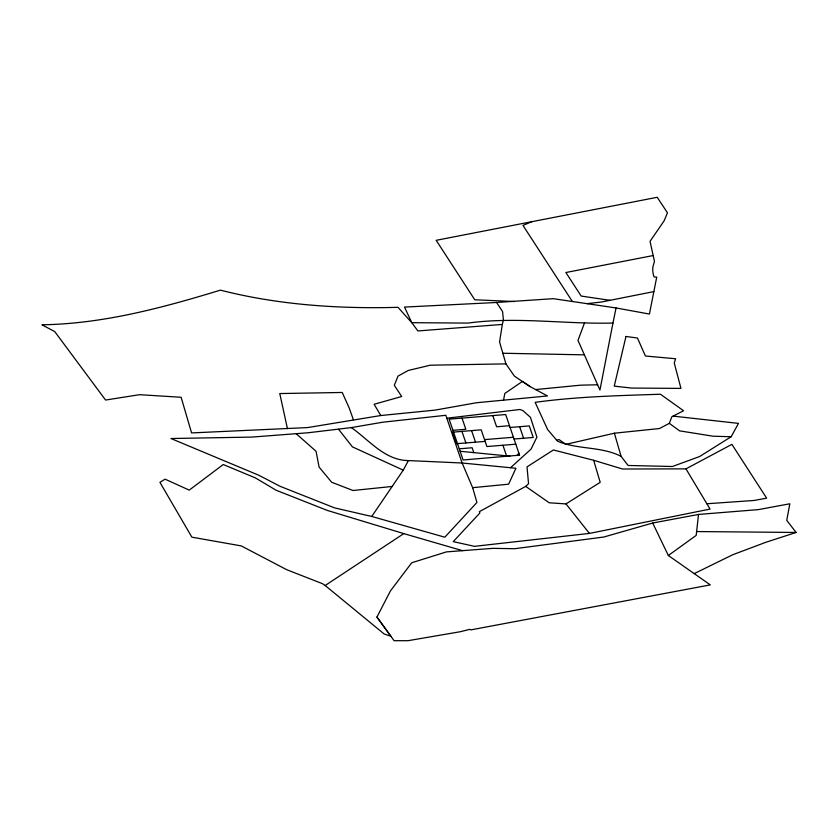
<?xml version="1.0" encoding="UTF-8"?>
<svg xmlns="http://www.w3.org/2000/svg" width="838" height="838" viewBox="0 0 838 838"><rect width="100%" height="100%" fill="white"/><g stroke="black" fill="none" stroke-linecap="round" stroke-linejoin="round"><path stroke-width="1.26" d="M694.241 573.59L732.852 554.693L765.901 542.27L796.1 532.465L786.756 520.346L789.825 503.785L758.442 509.609L698.525 514.438L696.189 535.388L668.336 555.5L652.687 523.027L603.842 537.011L514.71 548.712L492.901 548.356L446.434 551.886L411.72 562.769L390.414 590.958L376.943 617.072L394.08 640.682L407.98 640.703L460.586 631.674L469.647 629.369L470.778 629.893L710.31 584.893L668.336 555.5M502.339 324.432L499.563 341.956L505.932 363.881L514.406 376.126L530.192 386.643L547.455 395.955L476.424 402.753L435.069 410.117L380.787 415.533L307.598 427.579L191.588 432.921L181.113 397.275L139.558 394.688L105.567 400.04L54.753 331.607L41.9 324.788C102.927 323.877 162.394 307.85 220.415 290.147C278.185 304.917 338.531 308.971 397.987 307.326L411.793 322.693L417.911 330.947L502.339 324.432L503.418 319.854L502.58 311.568L496.588 302.476L404.503 307.085L411.793 322.693L467.939 323.091C516.093 316.439 564.582 324.306 612.955 323.049L616.066 307.965L649.419 314.051L656.73 277.095L654.09 276.949L653.808 276.173A58.796 34.725 3.5 0 1 652.928 266.809L654.457 261.299L650.037 241.334L664.115 220.844L667.457 212.81L657.212 197.297L436.179 240.317L474.769 299.774L514.469 301.533M612.955 323.049L599.956 390.016L577.979 340.396L584.61 322.703M503.47 400.313L504.843 393.431L522.399 381.447L530.192 386.643M556.61 440.128L559.145 439.625L565.818 444.381L614.39 433.204L659.464 428.532L669.342 423.347L671.856 416.769L683.557 410.746L660.417 394.227C618.622 395.641 576.617 396.615 535.157 402.345L547.623 429.559L557.511 441.186C577.728 449.807 601.255 446.151 621.084 456.354L628.071 465.467L672.422 466.504L699.657 456.511L731.145 436.734L738.508 423.389L673.134 416.119M371.747 516.459L403.256 470.149L408.389 460.575L462.126 463.005L515.915 468.264L508.614 484.186L472.653 487.674L462.126 463.005L445.826 415.281L382.662 422.226L351.363 427.59L308.206 432.754L251.924 437.09L170.952 438.525L258.837 475.272L280.122 486.323L334.572 507.88L371.747 516.459L444.81 537.2L476.927 502.475L472.653 487.674M516.899 455.6L518.89 453.243M685.966 468.861L710.069 509.075L589.428 533.418L474.486 546.334L453.243 541.631L479.881 512.982L479.388 511.641L525.709 486.386L528.558 483.736L527.018 466.871L553.394 449.975L593.65 460.282L622.54 469.008L685.966 468.861L731.888 444.36L766.644 498.139L754.19 500.454L706.874 503.753M510.541 467.74L531.03 449.126L536.907 437.153L530.444 417.324L523.069 410.735L520 409.478L446.843 418.225M403.801 533.607L327.354 510.436L275.995 490.178L255.454 477.932L223.243 464.524L189.231 490.125L165.076 479.168L159.932 482.332L191.86 537.158L241.281 545.915L286.701 569.693L322.473 583.698L325.165 585.5L403.801 533.607L462.545 550.671M525.709 486.386L549.215 502.79L565.996 503.91L600.197 482.321L593.65 460.282M532.214 221.525L522.985 225.422L572.344 301.491M653.86 291.593L601.537 301.994L587.019 303.66M653.389 255.506L565.891 272.518L581.163 296.055L610.074 300.339M652.687 523.027L698.525 514.438M392.519 486.417L353.049 490.513L331.68 482.259L319.089 467.07L316.062 451.305L296.107 433.623M535.618 389.565L580.786 385.155L597.651 384.778M452.949 430.334L465.834 429.286L462.01 418.099M509.494 425.725L496.609 426.772L492.796 415.596M510.038 427.485L529.281 425.914L533.219 437.457L513.987 439.028M484.532 439.625L513.38 437.268M485.129 441.385L456.281 443.731L452.331 432.188L481.19 429.831L486.899 446.549L515.81 444.192M459.255 448.812L472.14 447.754L473.805 452.625M496.588 302.476L553.321 298.674L616.066 307.965M505.932 363.881L430.229 365.2L408.242 370.48L397.998 376.094L394.31 385.312L401.695 396.51L374.115 404.262L380.787 415.533M696.567 531.554L796.1 532.465M502.842 353.238L584.505 354.851M731.145 436.734L713.075 436.21L679.566 430.847L669.342 423.347M460.104 451.284L509.954 456.165M408.389 460.575C384.789 460.366 369.233 440.097 351.363 427.59M403.256 470.149L352.442 446.895L338.583 429.286M325.165 585.5L384.129 633.968L390.896 636.262L376.943 617.072M565.996 503.91L589.428 533.418M353.364 419.702L349.278 408.179L342.229 392.467L279.777 393.556L287.434 428.668M519.654 426.699L523.603 438.243M502.926 445.24L506.54 455.83M471.574 430.617L475.513 442.16M461.948 431.402L465.897 442.946M614.39 433.204L621.084 456.354M625.976 336.467L614.244 386.14L631.622 388.067L680.959 388.392L674.265 363.074L675.596 358.748L645.407 356.003L637.456 338.028L625.976 336.467M519.55 455.149L463.079 459.989L449.137 419.157L505.681 414.538L519.55 455.149"/></g></svg>
